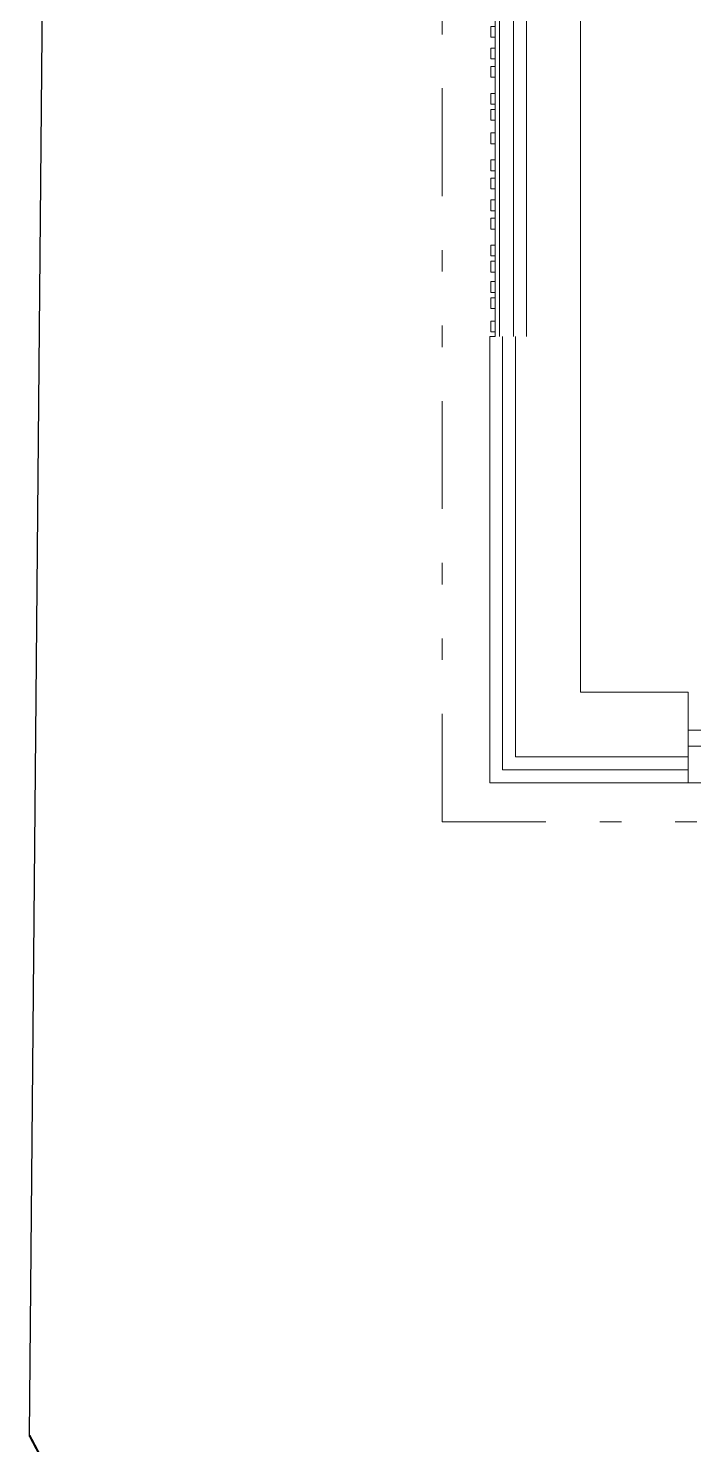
# Model space of a CAD drawing. Header units: metres. Extents: x -183 to 1639, y -350 to 198.
# Drawn here: x 709.5 to 712.58, y -291.85 to -285.28 of the extents above; entities that cross this region are included whole.
import ezdxf

# ---------------------------------------------------------------- set-up
doc = ezdxf.new("R2010")
doc.units = ezdxf.units.M
doc.header["$MEASUREMENT"] = 0
doc.linetypes.add('DIVIDE', pattern=[1.25, 0.5, -0.25, 0, -0.25, 0, -0.25])
doc.layers.add('--plocha-drevo', color=3, linetype='Continuous', lineweight=35, plot=False)
for name, color, linetype in [('dveře', 3, 'Continuous'), ('Krov', 3, 'Continuous'), ('PODL0$0$HSV_POD', 7, 'Continuous'), ('SCHODY', 3, 'Continuous'), ('ZDIVO', 1, 'Continuous')]:
    doc.layers.add(name, color=color, linetype=linetype)
doc.linetypes.add('BATTING', pattern='A,0.00254,-2.54,[134,ltypeshp.shx,S=2.54,R=0,X=-2.54,Y=0],-5.08,[134,ltypeshp.shx,S=2.54,R=180,X=2.54,Y=0],-2.54', length=10.16254)

msp = doc.modelspace()

# ---------------------------------------------------------------- linework, layer by layer
at = {"layer": '--plocha-drevo', "linetype": 'DIVIDE', "lineweight": 0}
msp.add_lwpolyline([(711.4194, -281.0579), (722.0494, -281.0579), (722.0494, -288.9579), (711.4194, -288.9579)], close=True, dxfattribs=at)
at = {"layer": 'dveře', "linetype": 'Continuous', "lineweight": 0}
for p, q in [((712.5594, -288.5329), (718.0594, -288.5329)), ((712.5594, -288.6079), (718.0394, -288.6079))]:
    msp.add_line(p, q, dxfattribs=at)
at = {"layer": 'Krov', "linetype": 'Continuous', "lineweight": 0}
for p, q in [((711.6844, -283.0579), (711.6844, -286.7079)), ((711.8094, -283.0579), (711.8094, -286.7079)), ((711.7594, -286.7079), (711.7594, -288.6579)), ((711.7594, -288.6579), (712.5594, -288.6579))]:
    msp.add_line(p, q, dxfattribs=at)
at = {"layer": 'Krov', "linetype": 'BATTING', "lineweight": 0, "ltscale": 0.006}
for p, q in [((711.7494, -283.0579), (711.7494, -286.7079)), ((711.6994, -286.7079), (711.6994, -288.7179)), ((711.6994, -288.7179), (712.5594, -288.7179))]:
    msp.add_line(p, q, dxfattribs=at)
at = {"layer": 'Krov', "linetype": 'Continuous', "lineweight": 0}
for points in [[(711.6444, -285.2714), (711.6644, -285.2714), (711.6644, -285.3214), (711.6444, -285.3214)], [(711.6444, -285.372), (711.6644, -285.372), (711.6644, -285.422), (711.6444, -285.422)], [(711.6444, -285.4569), (711.6644, -285.4569), (711.6644, -285.5069), (711.6444, -285.5069)], [(711.6444, -285.5816), (711.6644, -285.5816), (711.6644, -285.6316), (711.6444, -285.6316)], [(711.6444, -285.6563), (711.6644, -285.6563), (711.6644, -285.7063), (711.6444, -285.7063)], [(711.6444, -285.7648), (711.6644, -285.7648), (711.6644, -285.8148), (711.6444, -285.8148)], [(711.6444, -285.8899), (711.6644, -285.8899), (711.6644, -285.9399), (711.6444, -285.9399)], [(711.6444, -285.9748), (711.6644, -285.9748), (711.6644, -286.0248), (711.6444, -286.0248)], [(711.6444, -286.0754), (711.6644, -286.0754), (711.6644, -286.1254), (711.6444, -286.1254)], [(711.6444, -286.1603), (711.6644, -286.1603), (711.6644, -286.2103), (711.6444, -286.2103)], [(711.6444, -286.2849), (711.6644, -286.2849), (711.6644, -286.3349), (711.6444, -286.3349)], [(711.6444, -286.3597), (711.6644, -286.3597), (711.6644, -286.4097), (711.6444, -286.4097)], [(711.6444, -286.4544), (711.6644, -286.4544), (711.6644, -286.5044), (711.6444, -286.5044)], [(711.6444, -286.5292), (711.6644, -286.5292), (711.6644, -286.5792), (711.6444, -286.5792)], [(711.6444, -286.6377), (711.6644, -286.6377), (711.6644, -286.6877), (711.6444, -286.6877)]]:
    msp.add_lwpolyline(points, close=True, dxfattribs=at)
at = {"layer": 'PODL0$0$HSV_POD'}
msp.add_line((709.5066, -291.8024), (709.6194, -279.2579), dxfattribs=at)
at = {"layer": 'PODL0$0$HSV_POD', "const_width": 0.01}
msp.add_lwpolyline([(716.3051, -304.6689), (709.5066, -291.8024)], dxfattribs=at)
at = {"layer": 'SCHODY', "linetype": 'DIVIDE', "lineweight": 0, "ltscale": 0.25}
msp.add_line((712.5594, -288.7779), (720.0594, -288.7779), dxfattribs=at)
at = {"layer": 'ZDIVO', "linetype": 'Continuous', "lineweight": 0}
for p, q in [((711.6644, -283.0579), (711.6644, -286.7079)), ((712.0594, -283.0579), (712.0594, -288.3579)), ((711.6394, -286.7079), (711.6644, -286.7079)), ((711.6394, -286.7079), (711.6394, -288.7779)), ((712.0594, -288.3579), (712.5594, -288.3579)), ((712.5594, -288.3579), (712.5594, -288.7779)), ((711.6394, -288.7779), (712.5594, -288.7779))]:
    msp.add_line(p, q, dxfattribs=at)

doc.saveas('drawing.dxf')
